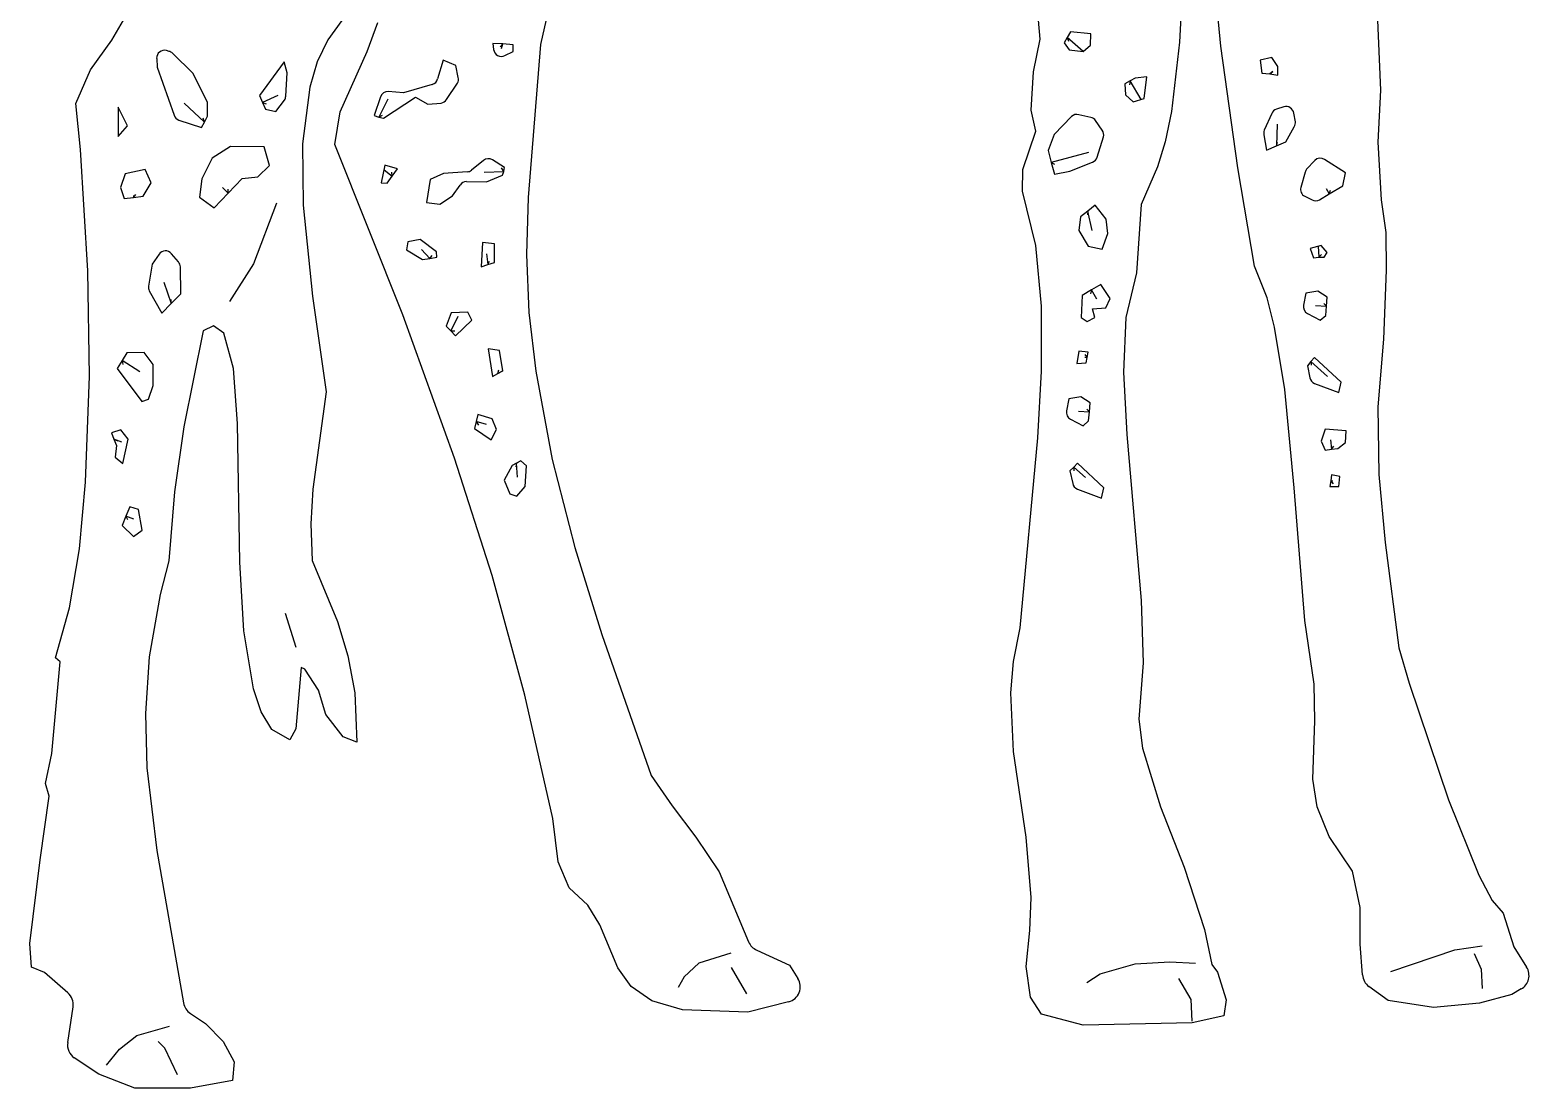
# Model space of a CAD drawing. Extents: x 0 to 5.7, y 0 to 10.7.
# Drawn here: x -0.004 to 3.853, y -0.004 to 2.719 of the extents above; entities that cross this region are included whole.
import ezdxf

# ---------------------------------------------------------------- set-up
doc = ezdxf.new("R2010")
doc.units = 0
doc.layers.add('WHITE', color=7, linetype='CONTINUOUS')

msp = doc.modelspace()

# ---------------------------------------------------------------- linework, layer by layer
at = {"layer": 'WHITE', "linetype": 'CONTINUOUS'}
for p, q in [((3.059999, 2.677), (3.038, 2.907999)), ((1.348999, 2.858), (1.309999, 2.681999)), ((2.595, 2.694999), (2.579999, 2.868999)), ((2.963999, 2.878999), (2.953999, 2.687999)), ((0.207, 2.693), (0.254999, 2.775)), ((0.797999, 2.743), (0.762, 2.694)), ((3.461999, 2.763999), (3.470999, 2.563999)), ((0.864, 2.664), (0.890999, 2.737999)), ((2.673, 2.713999), (2.664999, 2.7)), ((2.726, 2.709), (2.673, 2.713999)), ((2.724999, 2.68), (2.726, 2.709)), ((0.151999, 2.615999), (0.207, 2.693)), ((0.354, 2.664), (0.347, 2.665999)), ((0.762, 2.694), (0.735, 2.637)), ((0.794, 2.507999), (0.864, 2.664)), ((1.213, 2.683), (1.187, 2.684)), ((1.187, 2.684), (1.189, 2.668999)), ((1.213, 2.683), (1.205999, 2.676)), ((1.208999, 2.671), (1.213, 2.683)), ((1.238999, 2.680999), (1.213, 2.683)), ((1.218, 2.653), (1.238999, 2.664)), ((1.238999, 2.664), (1.238999, 2.680999)), ((1.309999, 2.681999), (1.277999, 2.288)), ((2.578, 2.611), (2.595, 2.694999)), ((2.664999, 2.7), (2.657, 2.686)), ((2.657, 2.686), (2.67, 2.667999)), ((2.706, 2.664), (2.664999, 2.7)), ((2.664999, 2.7), (2.667999, 2.69)), ((2.67, 2.667999), (2.706, 2.664)), ((2.706, 2.664), (2.724999, 2.68)), ((2.953999, 2.687999), (2.933, 2.509)), ((3.104, 2.364), (3.059999, 2.677)), ((0.321999, 2.645999), (0.323, 2.622999)), ((0.323, 2.622999), (0.367, 2.5)), ((0.416, 2.607), (0.363, 2.658999)), ((0.649999, 2.637), (0.587, 2.549999)), ((0.657999, 2.608999), (0.649999, 2.637)), ((0.735, 2.637), (0.716, 2.572)), ((1.059, 2.641), (1.044999, 2.592999)), ((1.092, 2.628), (1.059, 2.641)), ((1.098, 2.596999), (1.092, 2.628)), ((3.190999, 2.648), (3.161, 2.641)), ((3.161, 2.641), (3.165999, 2.608)), ((3.207, 2.625), (3.190999, 2.648)), ((3.207, 2.602999), (3.207, 2.625)), ((0.114, 2.529999), (0.151999, 2.615999)), ((0.453, 2.532), (0.416, 2.607)), ((0.653999, 2.549), (0.657999, 2.608999)), ((2.572, 2.513), (2.578, 2.611)), ((2.826999, 2.588), (2.812999, 2.579999)), ((2.826999, 2.588), (2.825, 2.578)), ((2.839999, 2.595), (2.826999, 2.588)), ((2.855, 2.539999), (2.826999, 2.588)), ((2.869999, 2.598), (2.839999, 2.595)), ((2.862999, 2.542999), (2.869999, 2.598)), ((3.165999, 2.608), (3.186, 2.605999)), ((3.194, 2.611999), (3.186, 2.605999)), ((3.186, 2.605999), (3.194, 2.611999)), ((3.186, 2.605999), (3.207, 2.602999)), ((0.587, 2.549999), (0.593999, 2.532)), ((0.634, 2.549999), (0.593999, 2.532)), ((0.716, 2.572), (0.697, 2.426)), ((0.898, 2.546999), (0.882, 2.499)), ((0.906, 2.492), (0.987999, 2.546)), ((0.957, 2.556999), (0.917999, 2.561)), ((1.031, 2.578999), (0.957, 2.556999)), ((0.987999, 2.546), (1.019999, 2.528)), ((1.067999, 2.539999), (1.095999, 2.582)), ((2.812999, 2.579999), (2.815, 2.552)), ((2.815, 2.552), (2.835, 2.533999)), ((3.470999, 2.563999), (3.463999, 2.43)), ((0.126, 2.411), (0.114, 2.529999)), ((0.246999, 2.471999), (0.223, 2.519999)), ((0.223, 2.519999), (0.223, 2.444999)), ((0.393, 2.530999), (0.444999, 2.482)), ((0.453, 2.496999), (0.453, 2.532)), ((0.593999, 2.532), (0.601999, 2.515)), ((0.593999, 2.532), (0.603999, 2.529)), ((0.601999, 2.515), (0.629, 2.509)), ((0.629, 2.509), (0.651, 2.538)), ((0.779999, 2.424), (0.794, 2.507999)), ((0.916999, 2.540999), (0.893999, 2.494999)), ((1.019999, 2.528), (1.054, 2.530999)), ((2.584, 2.459), (2.572, 2.513)), ((2.835, 2.533999), (2.862999, 2.542999)), ((2.933, 2.509), (2.917, 2.430999)), ((3.221999, 2.520999), (3.203, 2.515)), ((0.223, 2.444999), (0.246999, 2.471999)), ((0.379, 2.486999), (0.437, 2.467999)), ((0.437, 2.467999), (0.444999, 2.482)), ((0.444999, 2.482), (0.442, 2.492)), ((0.444999, 2.482), (0.453, 2.496999)), ((0.882, 2.499), (0.893999, 2.494999)), ((0.893999, 2.494999), (0.902999, 2.5)), ((0.893999, 2.494999), (0.906, 2.492)), ((2.676, 2.496), (2.631, 2.45)), ((2.726, 2.493999), (2.694999, 2.500999)), ((2.755, 2.460999), (2.737999, 2.486)), ((3.190999, 2.503999), (3.171999, 2.460999)), ((3.204999, 2.476999), (3.203, 2.421)), ((3.226999, 2.430999), (3.249, 2.47)), ((3.252, 2.483), (3.247999, 2.505)), ((2.551, 2.359999), (2.584, 2.459)), ((2.631, 2.45), (2.615999, 2.408999)), ((2.742, 2.391999), (2.757999, 2.444)), ((2.917, 2.430999), (2.897, 2.367)), ((3.171, 2.448999), (3.177999, 2.41)), ((3.203, 2.421), (3.226999, 2.430999)), ((0.144999, 2.098999), (0.126, 2.411)), ((0.512, 2.418999), (0.465, 2.388999)), ((0.598999, 2.417999), (0.512, 2.418999)), ((0.611999, 2.369999), (0.598999, 2.417999)), ((0.697, 2.426), (0.699, 2.267999)), ((0.954999, 1.985999), (0.779999, 2.424)), ((2.615999, 2.408999), (2.624, 2.378)), ((2.72, 2.404), (2.624, 2.378)), ((3.177999, 2.41), (3.203, 2.421)), ((3.203, 2.421), (3.206, 2.43)), ((3.463999, 2.43), (3.473, 2.282)), ((0.291999, 2.359999), (0.240999, 2.348999)), ((0.307999, 2.325999), (0.291999, 2.359999)), ((0.465, 2.388999), (0.437999, 2.335999)), ((0.582, 2.341), (0.611999, 2.369999)), ((0.908999, 2.371), (0.899999, 2.325999)), ((0.907, 2.358999), (0.927999, 2.342999)), ((0.941999, 2.361999), (0.908999, 2.371)), ((0.927999, 2.342999), (0.926999, 2.352999)), ((0.927999, 2.342999), (0.941999, 2.361999)), ((1.121, 2.354), (1.059999, 2.349999)), ((1.162999, 2.382999), (1.131999, 2.358)), ((1.164999, 2.352999), (1.215, 2.355)), ((1.217, 2.365), (1.185999, 2.384999)), ((1.215, 2.355), (1.208999, 2.364)), ((1.212, 2.345), (1.215, 2.355)), ((1.215, 2.355), (1.217, 2.365)), ((2.549999, 2.303999), (2.551, 2.359999)), ((2.624, 2.378), (2.631999, 2.348)), ((2.624, 2.378), (2.631999, 2.374)), ((2.631999, 2.348), (2.671999, 2.355999)), ((2.671999, 2.355999), (2.73, 2.378999)), ((2.897, 2.367), (2.855, 2.269999)), ((3.147, 2.111), (3.104, 2.364)), ((3.276999, 2.352999), (3.266, 2.313999)), ((3.302, 2.382999), (3.280999, 2.361)), ((3.381, 2.351), (3.326999, 2.385999)), ((0.240999, 2.348999), (0.229, 2.313999)), ((0.287, 2.290999), (0.307999, 2.325999)), ((0.437999, 2.335999), (0.432, 2.289)), ((0.505999, 2.299), (0.541999, 2.336999)), ((0.541999, 2.336999), (0.582, 2.341)), ((0.899999, 2.325999), (0.915, 2.325)), ((0.915, 2.325), (0.927999, 2.342999)), ((1.026, 2.334), (1.016, 2.275)), ((1.059999, 2.349999), (1.026, 2.334)), ((1.082999, 2.292), (1.103, 2.319999)), ((1.118999, 2.328999), (1.171, 2.328)), ((1.171, 2.328), (1.212, 2.345)), ((3.338999, 2.296999), (3.374, 2.318)), ((3.374, 2.318), (3.381, 2.351)), ((0.229, 2.313999), (0.238, 2.285)), ((0.238, 2.285), (0.261999, 2.288)), ((0.261999, 2.288), (0.268, 2.296)), ((0.261999, 2.292999), (0.261999, 2.288)), ((0.261999, 2.288), (0.287, 2.290999)), ((0.432, 2.289), (0.469999, 2.260999)), ((0.469999, 2.260999), (0.505999, 2.299)), ((0.490999, 2.313999), (0.505999, 2.299)), ((0.505999, 2.299), (0.505999, 2.309)), ((1.050999, 2.270999), (1.082999, 2.292)), ((1.277999, 2.288), (1.274, 2.141)), ((2.584, 2.164), (2.549999, 2.303999)), ((3.276, 2.290999), (3.295, 2.282)), ((3.313999, 2.282), (3.338999, 2.296999)), ((3.331, 2.311), (3.338999, 2.296999)), ((3.338999, 2.296999), (3.342, 2.306999)), ((3.473, 2.282), (3.484999, 2.197999)), ((0.629999, 2.273), (0.570999, 2.117)), ((0.699, 2.267999), (0.722999, 2.033999)), ((1.016, 2.275), (1.050999, 2.270999)), ((2.698999, 2.237999), (2.694999, 2.203)), ((2.717999, 2.253), (2.698999, 2.237999)), ((2.717999, 2.253), (2.717, 2.243)), ((2.736999, 2.267999), (2.717999, 2.253)), ((2.729, 2.203), (2.717999, 2.253)), ((2.765, 2.232), (2.736999, 2.267999)), ((2.855, 2.269999), (2.842999, 2.094)), ((2.694999, 2.203), (2.719, 2.163)), ((2.769, 2.194999), (2.765, 2.232)), ((0.967999, 2.174), (0.964999, 2.153)), ((1, 2.18), (0.967999, 2.174)), ((1.042, 2.148), (1, 2.18)), ((1.159999, 2.171999), (1.156999, 2.108999)), ((1.190999, 2.168999), (1.159999, 2.171999)), ((1.190999, 2.121), (1.190999, 2.168999)), ((2.598999, 2.007999), (2.584, 2.164)), ((2.719, 2.163), (2.755, 2.154999)), ((2.755, 2.154999), (2.769, 2.194999)), ((3.318, 2.164), (3.289999, 2.157)), ((3.311, 2.163), (3.312, 2.134)), ((3.334, 2.145999), (3.318, 2.164)), ((3.484999, 2.197999), (3.486, 2.101)), ((0.328, 2.141999), (0.31, 2.115999)), ((0.377999, 2.121999), (0.36, 2.142999)), ((0.964999, 2.153), (1.006, 2.128)), ((1.003, 2.154), (1.024999, 2.131)), ((1.006, 2.128), (1.024999, 2.131)), ((1.024999, 2.131), (1.031, 2.138999)), ((1.024999, 2.131), (1.042999, 2.134)), ((1.042999, 2.134), (1.042, 2.148)), ((1.171, 2.142999), (1.174, 2.115)), ((1.174, 2.115), (1.177999, 2.124)), ((1.274, 2.141), (1.279999, 1.991999)), ((3.289999, 2.157), (3.299, 2.132999)), ((3.299, 2.132999), (3.312, 2.134)), ((3.312, 2.134), (3.319, 2.141)), ((3.312, 2.134), (3.325999, 2.134)), ((3.325999, 2.134), (3.334, 2.145999)), ((0.149, 1.827999), (0.144999, 2.098999)), ((0.31, 2.115999), (0.300999, 2.059999)), ((0.384, 2.039999), (0.382999, 2.108999)), ((0.570999, 2.117), (0.509, 2.019999)), ((1.156999, 2.108999), (1.174, 2.115)), ((1.174, 2.115), (1.190999, 2.121)), ((2.842999, 2.094), (2.815999, 1.978999)), ((3.178999, 2.029999), (3.147, 2.111)), ((3.486, 2.101), (3.479, 1.922999)), ((0.303, 2.048), (0.335, 1.99)), ((0.34, 2.069999), (0.358999, 2.015)), ((2.726999, 2.049999), (2.703, 2.036)), ((2.726999, 2.049999), (2.724999, 2.039999)), ((2.750999, 2.063999), (2.726999, 2.049999)), ((2.740999, 2.026), (2.726999, 2.049999)), ((2.775, 2.028), (2.750999, 2.063999)), ((3.309999, 2.046999), (3.279, 2.042)), ((3.334, 2.030999), (3.309999, 2.046999)), ((0.335, 1.99), (0.358999, 2.015)), ((0.358999, 2.015), (0.384, 2.039999)), ((0.358999, 2.015), (0.358999, 2.025)), ((0.722999, 2.033999), (0.758, 1.787999)), ((2.598999, 1.840999), (2.598999, 2.007999)), ((2.703, 2.036), (2.700999, 1.978999)), ((2.763999, 2.003999), (2.775, 2.028)), ((3.197999, 1.953999), (3.178999, 2.029999)), ((3.279, 2.042), (3.273, 2.010999)), ((3.303999, 2.009999), (3.332, 2.007999)), ((3.332, 2.007999), (3.325, 2.015)), ((3.329999, 1.983999), (3.332, 2.007999)), ((3.332, 2.007999), (3.334, 2.030999)), ((1.088, 1.616999), (0.954999, 1.985999)), ((1.08, 1.991), (1.067, 1.957)), ((1.097, 1.981999), (1.078999, 1.945)), ((1.123, 1.993), (1.08, 1.991)), ((1.090999, 1.932), (1.133, 1.972)), ((1.133, 1.972), (1.123, 1.993)), ((1.279999, 1.991999), (1.297999, 1.840999)), ((2.700999, 1.978999), (2.716, 1.968999)), ((2.716, 1.968999), (2.736, 1.978999)), ((2.73, 2.000999), (2.763999, 2.003999)), ((2.736, 1.978999), (2.73, 2.000999)), ((2.815999, 1.978999), (2.809999, 1.838)), ((3.282999, 1.988999), (3.315999, 1.972)), ((3.315999, 1.972), (3.329999, 1.983999)), ((0.442, 1.945), (0.391999, 1.697999)), ((0.467999, 1.957999), (0.442, 1.945)), ((0.495, 1.939), (0.467999, 1.957999)), ((0.519999, 1.848), (0.495, 1.939)), ((1.067, 1.957), (1.078999, 1.945)), ((1.078999, 1.945), (1.090999, 1.932)), ((1.078999, 1.945), (1.088999, 1.945)), ((3.224999, 1.794), (3.197999, 1.953999)), ((1.203999, 1.894), (1.174999, 1.898)), ((1.174999, 1.898), (1.185999, 1.827)), ((1.213, 1.842), (1.203999, 1.894)), ((2.694999, 1.891999), (2.69, 1.860999)), ((2.719, 1.889999), (2.694999, 1.891999)), ((3.479, 1.922999), (3.463999, 1.748999)), ((0.232999, 1.868), (0.219999, 1.848)), ((0.245, 1.888), (0.232999, 1.868)), ((0.279, 1.838999), (0.232999, 1.868)), ((0.232999, 1.868), (0.234999, 1.858)), ((0.289999, 1.889), (0.245, 1.888)), ((0.312999, 1.858), (0.289999, 1.889)), ((0.312999, 1.804), (0.312999, 1.858)), ((2.69, 1.860999), (2.713999, 1.861999)), ((2.71, 1.876999), (2.716, 1.876)), ((2.716, 1.876), (2.710999, 1.883999)), ((2.713999, 1.861999), (2.716, 1.876)), ((2.716, 1.876), (2.719, 1.889999)), ((3.292, 1.866), (3.282999, 1.855)), ((3.282999, 1.855), (3.289, 1.824)), ((3.301, 1.876), (3.292, 1.866)), ((3.335, 1.827), (3.292, 1.866)), ((3.292, 1.866), (3.292999, 1.855999)), ((3.369999, 1.812999), (3.301, 1.876)), ((0.138999, 1.554999), (0.149, 1.827999)), ((0.219999, 1.848), (0.284, 1.763)), ((0.529999, 1.705999), (0.519999, 1.848)), ((1.185999, 1.827), (1.2, 1.835)), ((1.2, 1.835), (1.202, 1.843999)), ((1.213, 1.842), (1.2, 1.835)), ((1.2, 1.835), (1.213, 1.842)), ((1.297999, 1.840999), (1.34, 1.613999)), ((2.588999, 1.669), (2.598999, 1.840999)), ((2.809999, 1.838), (2.818, 1.677999)), ((3.364, 1.786), (3.369999, 1.812999)), ((0.300999, 1.769), (0.312999, 1.804)), ((0.758, 1.787999), (0.723999, 1.536999)), ((2.7, 1.774999), (2.668999, 1.769999)), ((2.723999, 1.758999), (2.7, 1.774999)), ((3.249, 1.541), (3.224999, 1.794)), ((3.301, 1.809), (3.364, 1.786)), ((0.284, 1.763), (0.300999, 1.769)), ((2.668999, 1.769999), (2.663, 1.738999)), ((2.694, 1.738), (2.721999, 1.735999)), ((2.721999, 1.735999), (2.714999, 1.743)), ((2.72, 1.713), (2.721999, 1.735999)), ((2.721999, 1.735999), (2.723999, 1.758999)), ((3.463999, 1.748999), (3.467, 1.575)), ((0.391999, 1.697999), (0.368, 1.529999)), ((0.536, 1.348999), (0.529999, 1.705999)), ((1.144, 1.710999), (1.139999, 1.692999)), ((1.148, 1.728999), (1.144, 1.710999)), ((1.171, 1.703999), (1.144, 1.710999)), ((1.144, 1.710999), (1.149999, 1.702)), ((1.184999, 1.718), (1.148, 1.728999)), ((1.195999, 1.690999), (1.184999, 1.718)), ((2.673, 1.717), (2.706, 1.7)), ((2.706, 1.7), (2.72, 1.713)), ((0.23, 1.69), (0.206, 1.682)), ((0.206, 1.682), (0.211999, 1.666)), ((0.231999, 1.657999), (0.211999, 1.666)), ((0.211999, 1.666), (0.218999, 1.649999)), ((0.211999, 1.666), (0.222, 1.661999)), ((0.248999, 1.666), (0.23, 1.69)), ((0.234999, 1.603), (0.248999, 1.666)), ((1.139999, 1.692999), (1.182999, 1.664)), ((1.182999, 1.664), (1.195999, 1.690999)), ((2.543999, 1.179999), (2.588999, 1.669)), ((2.818, 1.677999), (2.855, 1.251)), ((3.328999, 1.692), (3.318, 1.661)), ((3.318, 1.661), (3.328999, 1.638)), ((3.382999, 1.687), (3.328999, 1.692)), ((3.342, 1.664), (3.345, 1.639999)), ((3.381, 1.656999), (3.382999, 1.687)), ((0.218999, 1.649999), (0.215, 1.62)), ((3.328999, 1.638), (3.345, 1.639999)), ((3.345, 1.639999), (3.351, 1.648)), ((3.345, 1.639999), (3.361, 1.641999)), ((3.361, 1.641999), (3.381, 1.656999)), ((0.215, 1.62), (0.234999, 1.603)), ((1.184999, 1.315), (1.088, 1.616999)), ((1.236999, 1.598), (1.215999, 1.559999)), ((1.248, 1.603999), (1.236999, 1.598)), ((1.248, 1.603999), (1.246, 1.595)), ((1.258999, 1.61), (1.248, 1.603999)), ((1.25, 1.567999), (1.248, 1.603999)), ((1.274, 1.597), (1.258999, 1.61)), ((1.269999, 1.544), (1.274, 1.597)), ((1.34, 1.613999), (1.398, 1.386999)), ((2.681999, 1.593999), (2.671999, 1.583999)), ((2.671999, 1.583999), (2.678999, 1.552)), ((2.690999, 1.603999), (2.681999, 1.593999)), ((2.711999, 1.567), (2.681999, 1.593999)), ((2.681999, 1.593999), (2.681999, 1.583999)), ((2.759, 1.541), (2.690999, 1.603999)), ((0.123, 1.383999), (0.138999, 1.554999)), ((1.215999, 1.559999), (1.230999, 1.524999)), ((1.248999, 1.519), (1.269999, 1.544)), ((3.342999, 1.559), (3.341, 1.544)), ((3.341, 1.544), (3.364, 1.544)), ((3.345, 1.574), (3.342999, 1.559)), ((3.348, 1.557999), (3.342999, 1.559)), ((3.342999, 1.559), (3.348999, 1.550999)), ((3.365999, 1.57), (3.345, 1.574)), ((3.364, 1.544), (3.365999, 1.57)), ((3.467, 1.575), (3.483, 1.399999)), ((0.368, 1.529999), (0.352999, 1.353)), ((0.723999, 1.536999), (0.718999, 1.447999)), ((1.230999, 1.524999), (1.248999, 1.519)), ((2.690999, 1.536999), (2.753, 1.514)), ((2.753, 1.514), (2.759, 1.541)), ((3.276, 1.199), (3.249, 1.541)), ((0.243, 1.468), (0.232999, 1.444)), ((0.252999, 1.491999), (0.243, 1.468)), ((0.263, 1.46), (0.243, 1.468)), ((0.243, 1.468), (0.246999, 1.458999)), ((0.275, 1.485), (0.252999, 1.491999)), ((0.284999, 1.432), (0.275, 1.485)), ((0.232999, 1.444), (0.261999, 1.414999)), ((0.261999, 1.414999), (0.284999, 1.432)), ((0.718999, 1.447999), (0.722, 1.353999)), ((3.483, 1.399999), (3.517999, 1.128999)), ((0.097999, 1.231999), (0.123, 1.383999)), ((0.352999, 1.353), (0.331, 1.266)), ((0.722, 1.353999), (0.787, 1.197)), ((1.398, 1.386999), (1.467, 1.162999)), ((0.546, 1.172999), (0.536, 1.348999)), ((1.269, 1.006999), (1.184999, 1.315)), ((0.331, 1.266), (0.303, 1.105999)), ((2.855, 1.251), (2.859999, 1.09)), ((0.061999, 1.103), (0.097999, 1.231999)), ((0.652999, 1.218), (0.68, 1.131)), ((0.787, 1.197), (0.814, 1.108)), ((3.299999, 1.034999), (3.276, 1.199)), ((0.570999, 1.023), (0.546, 1.172999)), ((1.467, 1.162999), (1.593999, 0.8)), ((2.526999, 1.093999), (2.543999, 1.179999)), ((3.517999, 1.128999), (3.545, 1.037999)), ((0.052, 0.856999), (0.074, 1.093)), ((0.074, 1.093), (0.061999, 1.103)), ((0.303, 1.105999), (0.293, 0.959999)), ((0.814, 1.108), (0.832, 1.013)), ((2.519999, 1.013), (2.526999, 1.093999)), ((2.859999, 1.09), (2.848999, 0.944999)), ((0.694, 1.077999), (0.68, 0.92)), ((0.703, 1.074), (0.694, 1.077999)), ((0.737999, 1.019999), (0.703, 1.074)), ((0.591, 0.963999), (0.570999, 1.023)), ((0.757, 0.957), (0.737999, 1.019999)), ((0.832, 1.013), (0.837, 0.885999)), ((1.340999, 0.689999), (1.269, 1.006999)), ((2.526999, 0.861999), (2.519999, 1.013)), ((3.302, 0.940999), (3.299999, 1.034999)), ((3.545, 1.037999), (3.645999, 0.737999)), ((0.293, 0.959999), (0.296999, 0.819999)), ((0.617999, 0.919), (0.591, 0.963999)), ((0.801999, 0.899999), (0.757, 0.957)), ((2.848999, 0.944999), (2.858999, 0.870999)), ((3.296999, 0.791), (3.302, 0.940999)), ((0.665, 0.892), (0.617999, 0.919)), ((0.68, 0.92), (0.665, 0.892)), ((0.837, 0.885999), (0.801999, 0.899999)), ((0.035999, 0.779999), (0.052, 0.856999)), ((2.559, 0.642), (2.526999, 0.861999)), ((2.858999, 0.870999), (2.904999, 0.72)), ((0.296999, 0.819999), (0.321999, 0.606999)), ((0.045, 0.746999), (0.035999, 0.779999)), ((1.593999, 0.8), (1.648, 0.722)), ((3.308, 0.72), (3.296999, 0.791)), ((0.021999, 0.583), (0.045, 0.746999)), ((3.645999, 0.737999), (3.723999, 0.544)), ((1.648, 0.722), (1.708999, 0.642)), ((2.904999, 0.72), (2.966, 0.564)), ((3.338999, 0.643), (3.308, 0.72)), ((1.355, 0.578), (1.340999, 0.689999)), ((1.708999, 0.642), (1.769, 0.551999)), ((2.572, 0.486), (2.559, 0.642)), ((3.398999, 0.554), (3.338999, 0.643)), ((-0.004, 0.368), (0.021999, 0.583)), ((0.321999, 0.606999), (0.391, 0.215)), ((1.383, 0.510999), (1.355, 0.578)), ((1.769, 0.551999), (1.845, 0.372)), ((2.966, 0.564), (3.017999, 0.404)), ((3.418999, 0.460999), (3.398999, 0.554)), ((3.723999, 0.544), (3.757999, 0.479)), ((1.430999, 0.467), (1.383, 0.510999)), ((1.462, 0.416), (1.430999, 0.467)), ((2.569, 0.400999), (2.572, 0.486)), ((3.757999, 0.479), (3.786999, 0.446)), ((3.418999, 0.365999), (3.418999, 0.460999)), ((3.786999, 0.446), (3.813999, 0.358999)), ((1.508999, 0.305), (1.462, 0.416)), ((2.559, 0.308999), (2.569, 0.400999)), ((3.017999, 0.404), (3.036999, 0.314)), ((0, 0.307), (-0.004, 0.368)), ((1.866, 0.351), (1.95, 0.312)), ((3.424999, 0.287), (3.418999, 0.365999)), ((3.497999, 0.296), (3.661999, 0.351999)), ((3.661999, 0.351999), (3.733, 0.361999)), ((3.813999, 0.358999), (3.846999, 0.307)), ((1.717, 0.317), (1.679, 0.282)), ((1.799, 0.342999), (1.717, 0.317)), ((1.95, 0.312), (1.972, 0.277999)), ((2.569999, 0.23), (2.559, 0.308999)), ((2.75, 0.289999), (2.839999, 0.316)), ((2.839999, 0.316), (2.928999, 0.321)), ((2.928999, 0.321), (2.994999, 0.317)), ((3.036999, 0.314), (3.052, 0.293999)), ((3.711999, 0.342), (3.73, 0.301999)), ((0.032999, 0.293), (0, 0.307)), ((0.093, 0.240999), (0.032999, 0.293)), ((1.542999, 0.256999), (1.508999, 0.305)), ((1.679, 0.282), (1.664, 0.254999)), ((1.799999, 0.305999), (1.84, 0.238)), ((2.714999, 0.268), (2.75, 0.289999)), ((2.983999, 0.224), (2.951999, 0.277999)), ((3.052, 0.293999), (3.073999, 0.223)), ((3.73, 0.301999), (3.733, 0.252)), ((1.595999, 0.219999), (1.542999, 0.256999)), ((3.490999, 0.221), (3.440999, 0.256999)), ((3.809, 0.237), (3.726, 0.214)), ((3.832999, 0.250999), (3.809, 0.237)), ((0.093, 0.112999), (0.107, 0.204999)), ((1.674999, 0.196999), (1.595999, 0.219999)), ((1.843, 0.190999), (1.674999, 0.196999)), ((1.947999, 0.217999), (1.843, 0.190999)), ((2.598999, 0.186), (2.569999, 0.23)), ((2.986, 0.167999), (2.983999, 0.224)), ((3.073999, 0.223), (3.068, 0.181999)), ((3.607, 0.202999), (3.490999, 0.221)), ((3.726, 0.214), (3.607, 0.202999)), ((0.270999, 0.130999), (0.354999, 0.155)), ((0.409, 0.187999), (0.448, 0.162)), ((0.448, 0.162), (0.493, 0.115999)), ((2.706, 0.158), (2.598999, 0.186)), ((2.986, 0.164), (2.706, 0.158)), ((3.068, 0.181999), (2.986, 0.164)), ((0.225999, 0.096), (0.270999, 0.130999)), ((0.342999, 0.098999), (0.326, 0.115999)), ((0.493, 0.115999), (0.521, 0.063)), ((0.193, 0.054999), (0.225999, 0.096)), ((0.375999, 0.029999), (0.342999, 0.098999)), ((0.172999, 0.032), (0.109999, 0.074)), ((0.521, 0.063), (0.517, 0.014999)), ((0.266, -0.004), (0.172999, 0.032)), ((0.517, 0.014999), (0.409, -0.004)), ((0.409, -0.004), (0.266, -0.004))]:
    msp.add_line(p, q, dxfattribs=at)
for centre, radius, start, end in [((0.341899, 2.646699), 0.019962, 75.19801, 182.0146), ((0.3492, 2.644799), 0.019801, 45.81845, 75.96384), ((1.208999, 2.671), 0.020099, 185.7106, 296.5654), ((1.025799, 2.598199), 0.019891, 285.1543, 344.8459), ((1.078399, 2.592), 0.020242, 330.3955, 14.31059), ((0.634, 2.5485), 0.019981, 328.2986, 1.431993), ((0.917199, 2.540899), 0.020115, 87.72077, 162.3746), ((1.0511, 2.550899), 0.02011, 278.2913, 327.179), ((3.2093, 2.4961), 0.019922, 108.435, 156.6511), ((3.227999, 2.5017), 0.02027, 9.369385, 107.2698), ((0.3864, 2.505899), 0.020277, 196.9158, 248.6178), ((2.6898, 2.481999), 0.019698, 74.69386, 134.5872), ((2.721699, 2.4745), 0.019948, 35.20379, 77.56409), ((3.2324, 2.4807), 0.019749, 327.195, 6.692973), ((2.738799, 2.449399), 0.019944, 344.2914, 35.60406), ((3.190199, 2.453399), 0.019723, 157.3354, 192.9075), ((2.722599, 2.397899), 0.020297, 291.382, 343.0846), ((1.119699, 2.374599), 0.02066, 273.6113, 306.5371), ((1.175899, 2.367399), 0.020292, 60.15005, 129.5882), ((3.296899, 2.348), 0.020538, 140.7302, 165.8963), ((3.316399, 2.368799), 0.020203, 58.35534, 135.4003), ((1.1198, 2.308799), 0.020191, 92.26833, 146.3099), ((3.284899, 2.308499), 0.019684, 163.7747, 243.0435), ((3.3045, 2.2997), 0.020088, 241.7765, 298.223), ((0.3444, 2.130799), 0.019804, 38.02723, 145.6693), ((0.362999, 2.108799), 0.02, 0.572938, 41.34784), ((0.321, 2.056999), 0.020223, 171.4692, 206.5646), ((3.292999, 2.006799), 0.020436, 168.1402, 240.6728), ((3.3091, 1.8277), 0.020437, 190.4302, 246.5798), ((2.683, 1.734799), 0.020436, 168.1402, 240.6728), ((2.6991, 1.5557), 0.020437, 190.4302, 246.58), ((1.881999, 0.388), 0.040311, 203.3852, 246.6149), ((1.938199, 0.2567), 0.039951, 284.2102, 32.21821), ((3.464999, 0.289), 0.04, 182.8624, 233.1301), ((3.813199, 0.2857), 0.039951, 299.7092, 32.21821), ((0.066899, 0.210099), 0.040423, 352.7519, 49.81355), ((0.430099, 0.221599), 0.039653, 189.5811, 237.8722), ((0.1322, 0.1069), 0.039689, 171.155, 235.9896)]:
    msp.add_arc(centre, radius, start, end, dxfattribs=at)

doc.saveas('drawing.dxf')
